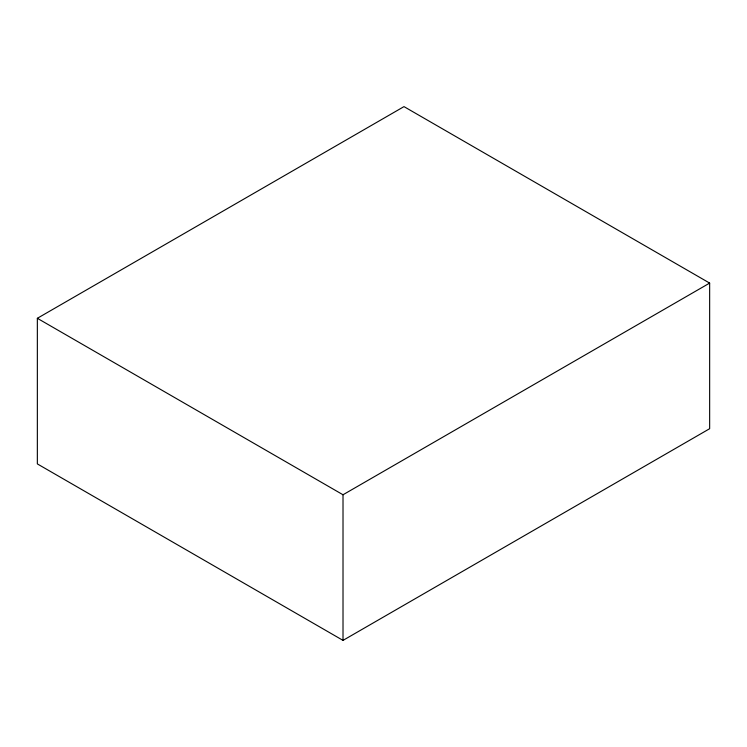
<?xml version="1.0" encoding="UTF-8"?>
<svg xmlns="http://www.w3.org/2000/svg" width="747" height="747" viewBox="0 0 747 747"><rect width="100%" height="100%" fill="white"/><g stroke="black" fill="none" stroke-linecap="round" stroke-linejoin="round"><path stroke-width="1.12" d="M37.35 318.297L403.987 106.616L709.65 283.094L709.65 428.703L343.013 640.384L37.35 463.906L37.35 318.297L343.013 494.766L709.65 283.094M343.013 494.766L343.013 640.384"/></g></svg>
